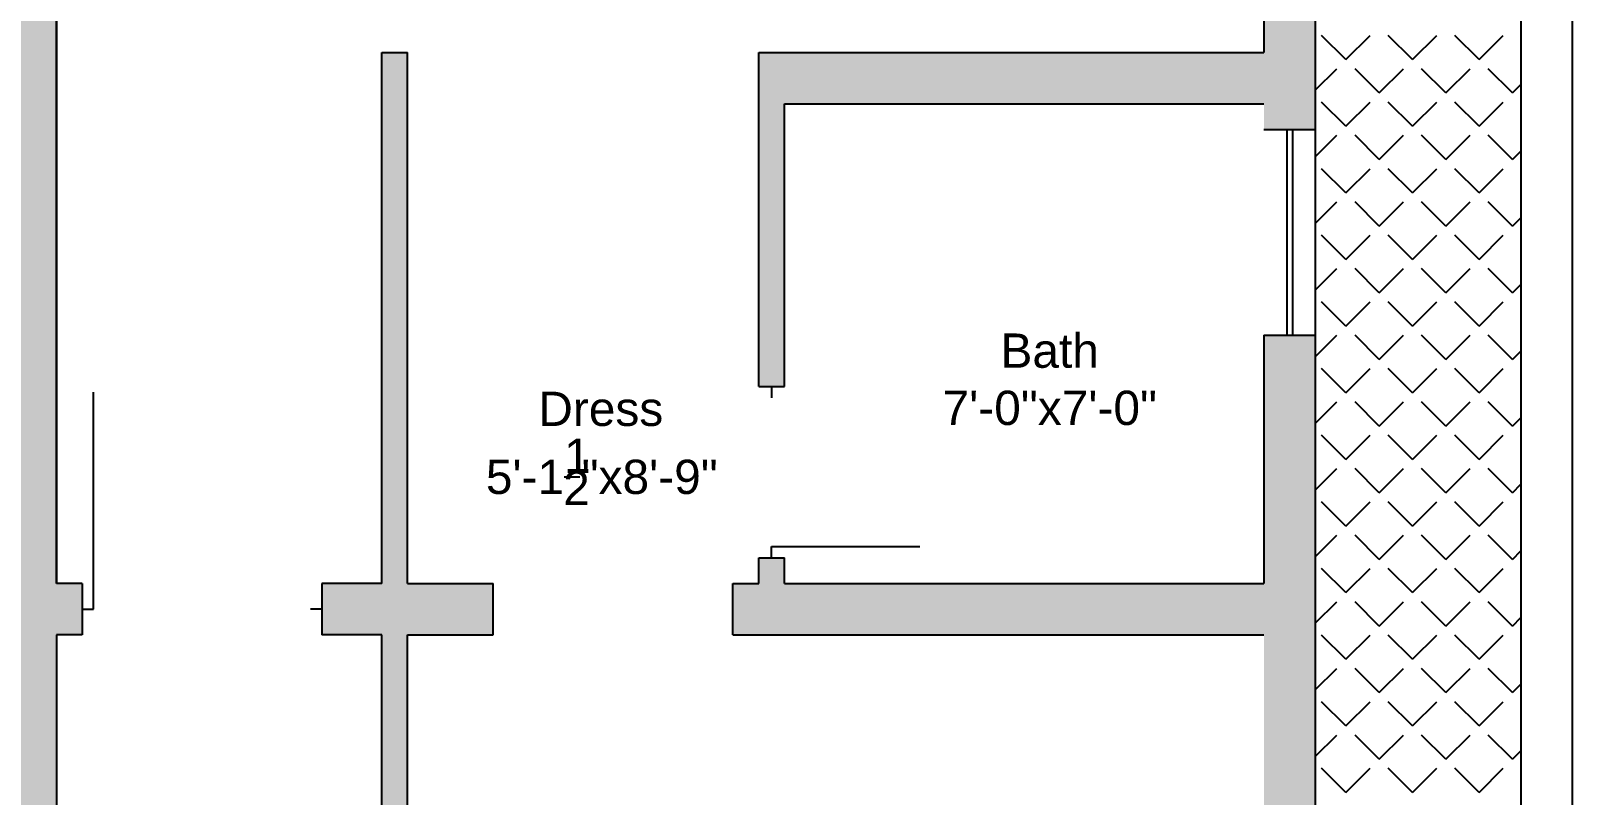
# Model space of a CAD drawing. Extents: x 22 to 562, y 18 to 1223.
# Drawn here: x 291.8 to 561.8, y 846.7 to 980.6 of the extents above; entities that cross this region are included whole.
import ezdxf

# ---------------------------------------------------------------- set-up
doc = ezdxf.new("R2010")
doc.units = 0
doc.header["$MEASUREMENT"] = 0
for name, color, linetype in [('DOORS', 42, 'CONTINUOUS'), ('LABELS', 61, 'CONTINUOUS'), ('LINE', 7, 'CONTINUOUS'), ('WALLS', 7, 'CONTINUOUS'), ('WINDOWS', 140, 'CONTINUOUS')]:
    doc.layers.add(name, color=color, linetype=linetype)
doc.styles.get("Standard").update_dxf_attribs({"font": 'arial.ttf'})

msp = doc.modelspace()

# ---------------------------------------------------------------- hatches: boundary and pattern name
at = {"layer": 'LINE'}
h = msp.add_hatch(color=46, dxfattribs=at)
h.paths.add_polyline_path([(212.33, 391.78), (107.33, 391.78), (107.33, 382.78), (207.83, 382.78), (207.83, 378.28), (212.33, 378.28)])
h.paths.add_polyline_path([(516.83, 1129.78), (446.33, 1129.78), (446.33, 1120.78), (507.83, 1120.78), (507.83, 976.78), (419.33, 976.78), (419.33, 918.28), (423.83, 918.28), (423.83, 967.78), (507.83, 967.78), (507.83, 963.28), (516.83, 963.28)])
h.paths.add_polyline_path([(387.83, 1129.78), (383.33, 1129.78), (383.33, 1173.28), (374.33, 1173.28), (374.33, 1125.28), (330.83, 1125.28), (330.83, 1120.78), (387.83, 1120.78)])
h.paths.add_polyline_path([(137.33, 1129.78), (66.83, 1129.78), (66.83, 963.28), (75.83, 963.28), (75.83, 967.78), (159.83, 967.78), (159.83, 918.28), (164.33, 918.28), (164.33, 976.78), (75.83, 976.78), (75.83, 1120.78), (137.33, 1120.78)])
h.paths.add_polyline_path([(209.33, 1173.28), (200.33, 1173.28), (200.33, 1129.78), (195.83, 1129.78), (195.83, 1120.78), (252.83, 1120.78), (252.83, 1125.28), (209.33, 1125.28)])
h.paths.add_polyline_path([(516.83, 927.28), (507.83, 927.28), (507.83, 883.78), (423.83, 883.78), (423.83, 888.28), (419.33, 888.28), (419.33, 883.78), (414.83, 883.78), (414.83, 874.78), (507.83, 874.78), (507.83, 820.78), (516.83, 820.78)])
h.paths.add_polyline_path([(372.83, 883.78), (357.83, 883.78), (357.83, 976.78), (353.33, 976.78), (353.33, 883.78), (342.83, 883.78), (342.83, 874.78), (353.33, 874.78), (353.33, 741.28), (357.83, 741.28), (357.83, 874.78), (372.83, 874.78)], flags=16)
h.paths.add_polyline_path([(516.83, 748.78), (507.83, 748.78), (507.83, 694.78), (357.83, 694.78), (357.83, 699.28), (353.33, 699.28), (353.33, 685.78), (507.83, 685.78), (507.83, 649.78), (516.83, 649.78)])
h.paths.add_polyline_path([(516.83, 577.78), (507.83, 577.78), (507.83, 541.78), (363.83, 541.78), (363.83, 532.78), (371.33, 532.78), (371.33, 504.28), (375.83, 504.28), (375.83, 532.78), (507.83, 532.78), (507.83, 509.53), (516.83, 509.53)])
h.paths.add_polyline_path([(516.83, 461.53), (507.83, 461.53), (507.83, 438.28), (375.83, 438.28), (375.83, 462.28), (371.33, 462.28), (371.33, 433.78), (507.83, 433.78), (507.83, 424.78), (516.83, 424.78)])
h.paths.add_polyline_path([(516.83, 400.78), (507.83, 400.78), (507.83, 391.78), (503.33, 391.78), (503.33, 382.78), (507.83, 382.78), (507.83, 226.78), (477.83, 226.78), (477.83, 217.78), (516.83, 217.78)])
h.paths.add_polyline_path([(476.33, 391.78), (371.33, 391.78), (371.33, 378.28), (375.83, 378.28), (375.83, 382.78), (476.33, 382.78)])
h.paths.add_polyline_path([(405.83, 226.78), (375.83, 226.78), (375.83, 336.28), (371.33, 336.28), (371.33, 286.78), (363.83, 286.78), (363.83, 277.78), (371.33, 277.78), (371.33, 217.78), (405.83, 217.78)])
h.paths.add_polyline_path([(212.33, 277.78), (219.83, 277.78), (219.83, 286.78), (212.33, 286.78), (212.33, 336.28), (207.83, 336.28), (207.83, 226.78), (177.83, 226.78), (177.83, 217.78), (212.33, 217.78)])
h.paths.add_polyline_path([(206.33, 97.78, 1), (194.33, 97.78, 1)])
h.paths.add_polyline_path([(242.33, 169.78, 1), (230.33, 169.78, 1)])
h.paths.add_polyline_path([(341.33, 169.78, 1), (353.33, 169.78, 1)])
h.paths.add_polyline_path([(30.83, 226.78), (21.83, 226.78), (21.83, 85.78), (30.83, 85.78)])
h.paths.add_polyline_path([(80.33, 391.78), (75.83, 391.78), (75.83, 400.78), (66.83, 400.78), (66.83, 217.78), (105.83, 217.78), (105.83, 226.78), (75.83, 226.78), (75.83, 382.78), (80.33, 382.78)])
h.paths.add_polyline_path([(75.83, 461.53), (66.83, 461.53), (66.83, 424.78), (75.83, 424.78), (75.83, 433.78), (212.33, 433.78), (212.33, 462.28), (207.83, 462.28), (207.83, 438.28), (75.83, 438.28)])
h.paths.add_polyline_path([(219.83, 541.78), (75.83, 541.78), (75.83, 577.78), (66.83, 577.78), (66.83, 509.53), (75.83, 509.53), (75.83, 532.78), (207.83, 532.78), (207.83, 504.28), (212.33, 504.28), (212.33, 532.78), (219.83, 532.78)])
h.paths.add_polyline_path([(230.33, 699.28), (225.83, 699.28), (225.83, 694.78), (75.83, 694.78), (75.83, 748.78), (66.83, 748.78), (66.83, 649.78), (75.83, 649.78), (75.83, 685.78), (230.33, 685.78)])
h.paths.add_polyline_path([(240.83, 883.78), (230.33, 883.78), (230.33, 976.78), (225.83, 976.78), (225.83, 883.78), (210.83, 883.78), (210.83, 874.78), (225.83, 874.78), (225.83, 741.28), (230.33, 741.28), (230.33, 874.78), (240.83, 874.78)], flags=16)
h.paths.add_polyline_path([(168.83, 883.78), (164.33, 883.78), (164.33, 888.28), (159.83, 888.28), (159.83, 883.78), (75.83, 883.78), (75.83, 927.28), (66.83, 927.28), (66.83, 820.78), (75.83, 820.78), (75.83, 874.78), (168.83, 874.78)])
h.paths.add_polyline_path([(300.83, 883.78), (296.33, 883.78), (296.33, 1120.78), (300.83, 1120.78), (300.83, 1125.28), (296.33, 1125.28), (296.33, 1132.78), (296.33, 1213.78), (374.33, 1213.78), (374.33, 1209.28), (383.33, 1209.28), (383.33, 1222.78), (200.33, 1222.78), (200.33, 1213.78), (287.33, 1213.78), (287.33, 1125.28), (282.83, 1125.28), (282.83, 1120.78), (287.33, 1120.78), (287.33, 883.78), (282.83, 883.78), (282.83, 874.78), (287.33, 874.78), (287.33, 541.78), (279.83, 541.79), (279.83, 541.79), (279.83, 532.79), (287.33, 532.78), (287.33, 286.78), (279.83, 286.78), (279.83, 277.78), (287.33, 277.78), (287.33, 247.78), (296.33, 247.78), (296.33, 277.78), (303.83, 277.78), (303.83, 286.78), (296.33, 286.78), (296.33, 532.78), (303.83, 532.79), (303.83, 541.79), (296.33, 541.78), (296.33, 874.78), (300.83, 874.78)])

# ---------------------------------------------------------------- linework, layer by layer
at = {"layer": 'DOORS'}
for p, q in [((302.83, 879.28), (302.83, 917.3)), ((421.58, 890.28), (447.58, 890.28))]:
    msp.add_line(p, q, dxfattribs=at)
at = {"layer": 'LABELS'}
msp.add_line((385.25, 902.47), (388.03, 902.47), dxfattribs=at)
at = {"layer": 'LINE'}
for p, q in [((353.33, 976.78), (357.83, 976.78)), ((419.33, 976.78), (507.83, 976.78)), ((423.83, 967.78), (507.83, 967.78)), ((507.83, 963.28), (516.83, 963.28)), ((507.83, 927.28), (516.83, 927.28)), ((419.33, 918.28), (423.83, 918.28)), ((421.58, 918.28), (421.58, 916.28)), ((421.58, 888.28), (421.58, 890.28)), ((419.33, 888.28), (423.83, 888.28)), ((357.83, 883.78), (372.83, 883.78)), ((414.83, 883.78), (419.33, 883.78)), ((423.83, 883.78), (507.83, 883.78)), ((357.83, 874.78), (372.83, 874.78)), ((414.83, 874.78), (507.83, 874.78))]:
    msp.add_line(p, q, dxfattribs=at)
at = {"layer": 'WALLS', "color": 8}
for p, q in [((561.83, 1222.78), (561.83, 22.78)), ((552.83, 1213.78), (552.83, 31.78))]:
    msp.add_line(p, q, dxfattribs=at)
at = {"layer": 'WALLS'}
for p, q in [((516.83, 1129.78), (516.83, 217.78)), ((296.33, 883.78), (296.33, 1120.78)), ((296.33, 1120.78), (296.33, 883.78)), ((507.83, 1120.78), (507.83, 976.78)), ((353.33, 883.78), (353.33, 976.78)), ((357.83, 883.78), (357.83, 976.78)), ((419.33, 918.28), (419.33, 976.78)), ((423.83, 918.28), (423.83, 967.78)), ((507.83, 927.28), (507.83, 883.78)), ((419.33, 883.78), (419.33, 888.28)), ((423.83, 883.78), (423.83, 888.28)), ((300.83, 883.78), (296.33, 883.78)), ((300.83, 883.78), (300.83, 874.78)), ((342.83, 883.78), (342.83, 874.78)), ((353.33, 883.78), (342.83, 883.78)), ((372.83, 874.78), (372.83, 883.78)), ((414.83, 874.78), (414.83, 883.78)), ((300.83, 879.28), (302.83, 879.28)), ((342.83, 879.28), (340.83, 879.28)), ((296.33, 874.78), (296.33, 541.78)), ((300.83, 874.78), (296.33, 874.78)), ((353.33, 874.78), (342.83, 874.78)), ((353.33, 741.28), (353.33, 874.78)), ((357.83, 741.28), (357.83, 874.78))]:
    msp.add_line(p, q, dxfattribs=at)
at = {"layer": 'WALLS', "color": 8, "linetype": 'CONTINUOUS'}
for p, q in [((522.2, 975.53), (517.95, 979.77)), ((522.2, 975.53), (526.44, 979.77)), ((533.86, 975.53), (529.62, 979.77)), ((533.86, 975.53), (538.11, 979.77)), ((545.53, 975.53), (541.29, 979.77)), ((545.53, 975.53), (549.77, 979.77)), ((516.83, 970.16), (520.61, 973.94)), ((528.03, 969.69), (523.79, 973.94)), ((528.03, 969.69), (532.27, 973.94)), ((539.7, 969.69), (535.46, 973.94)), ((539.7, 969.69), (543.94, 973.94)), ((551.36, 969.69), (547.12, 973.94)), ((551.36, 969.69), (552.83, 971.16)), ((522.2, 963.86), (517.95, 968.1)), ((522.2, 963.86), (526.44, 968.1)), ((533.86, 963.86), (529.62, 968.1)), ((533.86, 963.86), (538.11, 968.1)), ((545.53, 963.86), (541.29, 968.1)), ((545.53, 963.86), (549.77, 968.1)), ((516.83, 958.49), (520.61, 962.27)), ((528.03, 958.03), (523.79, 962.27)), ((528.03, 958.03), (532.27, 962.27)), ((539.7, 958.03), (535.46, 962.27)), ((539.7, 958.03), (543.94, 962.27)), ((551.36, 958.03), (547.12, 962.27)), ((551.36, 958.03), (552.83, 959.49)), ((522.2, 952.19), (517.95, 956.43)), ((522.2, 952.19), (526.44, 956.43)), ((533.86, 952.19), (529.62, 956.43)), ((533.86, 952.19), (538.11, 956.43)), ((545.53, 952.19), (541.29, 956.43)), ((545.53, 952.19), (549.77, 956.43)), ((516.83, 946.83), (520.61, 950.6)), ((528.03, 946.36), (523.79, 950.6)), ((528.03, 946.36), (532.27, 950.6)), ((539.7, 946.36), (535.46, 950.6)), ((539.7, 946.36), (543.94, 950.6)), ((551.36, 946.36), (547.12, 950.6)), ((551.36, 946.36), (552.83, 947.83)), ((522.2, 940.52), (517.95, 944.77)), ((522.2, 940.52), (526.44, 944.77)), ((533.86, 940.52), (529.62, 944.77)), ((533.86, 940.52), (538.11, 944.77)), ((545.53, 940.52), (541.29, 944.77)), ((545.53, 940.52), (549.77, 944.77)), ((516.83, 935.16), (520.61, 938.93)), ((528.03, 934.69), (523.79, 938.93)), ((528.03, 934.69), (532.27, 938.93)), ((539.7, 934.69), (535.46, 938.93)), ((539.7, 934.69), (543.94, 938.93)), ((551.36, 934.69), (547.12, 938.93)), ((551.36, 934.69), (552.83, 936.16)), ((522.2, 928.86), (517.95, 933.1)), ((522.2, 928.86), (526.44, 933.1)), ((533.86, 928.86), (529.62, 933.1)), ((533.86, 928.86), (538.11, 933.1)), ((545.53, 928.86), (541.29, 933.1)), ((545.53, 928.86), (549.77, 933.1)), ((516.83, 923.49), (520.61, 927.27)), ((528.03, 923.02), (523.79, 927.27)), ((528.03, 923.02), (532.27, 927.27)), ((539.7, 923.02), (535.46, 927.27)), ((539.7, 923.02), (543.94, 927.27)), ((551.36, 923.02), (547.12, 927.27)), ((551.36, 923.02), (552.83, 924.49)), ((522.2, 917.19), (517.95, 921.43)), ((522.2, 917.19), (526.44, 921.43)), ((533.86, 917.19), (529.62, 921.43)), ((533.86, 917.19), (538.11, 921.43)), ((545.53, 917.19), (541.29, 921.43)), ((545.53, 917.19), (549.77, 921.43)), ((516.83, 911.83), (520.61, 915.6)), ((528.03, 911.36), (523.79, 915.6)), ((528.03, 911.36), (532.27, 915.6)), ((539.7, 911.36), (535.46, 915.6)), ((539.7, 911.36), (543.94, 915.6)), ((551.36, 911.36), (547.12, 915.6)), ((551.36, 911.36), (552.83, 912.82)), ((522.2, 905.52), (517.95, 909.77)), ((522.2, 905.52), (526.44, 909.77)), ((533.86, 905.52), (529.62, 909.77)), ((533.86, 905.52), (538.11, 909.77)), ((545.53, 905.52), (541.29, 909.77)), ((545.53, 905.52), (549.77, 909.77)), ((516.83, 900.16), (520.61, 903.93)), ((528.03, 899.69), (523.79, 903.93)), ((528.03, 899.69), (532.27, 903.93)), ((539.7, 899.69), (535.46, 903.93)), ((539.7, 899.69), (543.94, 903.93)), ((551.36, 899.69), (547.12, 903.93)), ((551.36, 899.69), (552.83, 901.16)), ((522.2, 893.86), (517.95, 898.1)), ((522.2, 893.86), (526.44, 898.1)), ((533.86, 893.86), (529.62, 898.1)), ((533.86, 893.86), (538.11, 898.1)), ((545.53, 893.86), (541.29, 898.1)), ((545.53, 893.86), (549.77, 898.1)), ((516.83, 888.49), (520.61, 892.26)), ((528.03, 888.02), (523.79, 892.26)), ((528.03, 888.02), (532.27, 892.26)), ((539.7, 888.02), (535.46, 892.26)), ((539.7, 888.02), (543.94, 892.26)), ((551.36, 888.02), (547.12, 892.26)), ((551.36, 888.02), (552.83, 889.49)), ((522.2, 882.19), (517.95, 886.43)), ((522.2, 882.19), (526.44, 886.43)), ((533.86, 882.19), (529.62, 886.43)), ((533.86, 882.19), (538.11, 886.43)), ((545.53, 882.19), (541.29, 886.43)), ((545.53, 882.19), (549.77, 886.43)), ((516.83, 876.82), (520.61, 880.6)), ((528.03, 876.35), (523.79, 880.6)), ((528.03, 876.35), (532.27, 880.6)), ((539.7, 876.35), (535.46, 880.6)), ((539.7, 876.35), (543.94, 880.6)), ((551.36, 876.35), (547.12, 880.6)), ((551.36, 876.35), (552.83, 877.82)), ((522.2, 870.52), (517.95, 874.76)), ((522.2, 870.52), (526.44, 874.76)), ((533.86, 870.52), (529.62, 874.76)), ((533.86, 870.52), (538.11, 874.76)), ((545.53, 870.52), (541.29, 874.76)), ((545.53, 870.52), (549.77, 874.76)), ((516.83, 865.16), (520.61, 868.93)), ((528.03, 864.69), (523.79, 868.93)), ((528.03, 864.69), (532.27, 868.93)), ((539.7, 864.69), (535.46, 868.93)), ((539.7, 864.69), (543.94, 868.93)), ((551.36, 864.69), (547.12, 868.93)), ((551.36, 864.69), (552.83, 866.15)), ((522.2, 858.85), (517.95, 863.1)), ((522.2, 858.85), (526.44, 863.1)), ((533.86, 858.85), (529.62, 863.1)), ((533.86, 858.85), (538.11, 863.1)), ((545.53, 858.85), (541.29, 863.1)), ((545.53, 858.85), (549.77, 863.1)), ((516.83, 853.49), (520.61, 857.26)), ((528.03, 853.02), (523.79, 857.26)), ((528.03, 853.02), (532.27, 857.26)), ((539.7, 853.02), (535.46, 857.26)), ((539.7, 853.02), (543.94, 857.26)), ((551.36, 853.02), (547.12, 857.26)), ((551.36, 853.02), (552.83, 854.49)), ((522.2, 847.19), (517.95, 851.43)), ((522.2, 847.19), (526.44, 851.43)), ((533.86, 847.19), (529.62, 851.43)), ((533.86, 847.19), (538.11, 851.43)), ((545.53, 847.19), (541.29, 851.43)), ((545.53, 847.19), (549.77, 851.43))]:
    msp.add_line(p, q, dxfattribs=at)
at = {"layer": 'WINDOWS'}
for p, q in [((511.83, 963.28), (511.83, 927.28)), ((512.83, 963.28), (512.83, 927.28))]:
    msp.add_line(p, q, dxfattribs=at)

# ---------------------------------------------------------------- texts
at = {"layer": 'LABELS'}
for s, p in [('Bath', (461.69, 921.57)), ('Dress', (380.73, 911.38)), ('7\'-0"x7\'-0"', (451.54, 911.55)), ('1', (385.23, 903.17)), ("5'-1", (371.54, 899.47)), ('"x8\'-9"', (388.31, 899.47)), ('2', (385.08, 897.55))]:
    msp.add_text(s, height=6, dxfattribs=at).set_placement(p)

doc.saveas('drawing.dxf')
